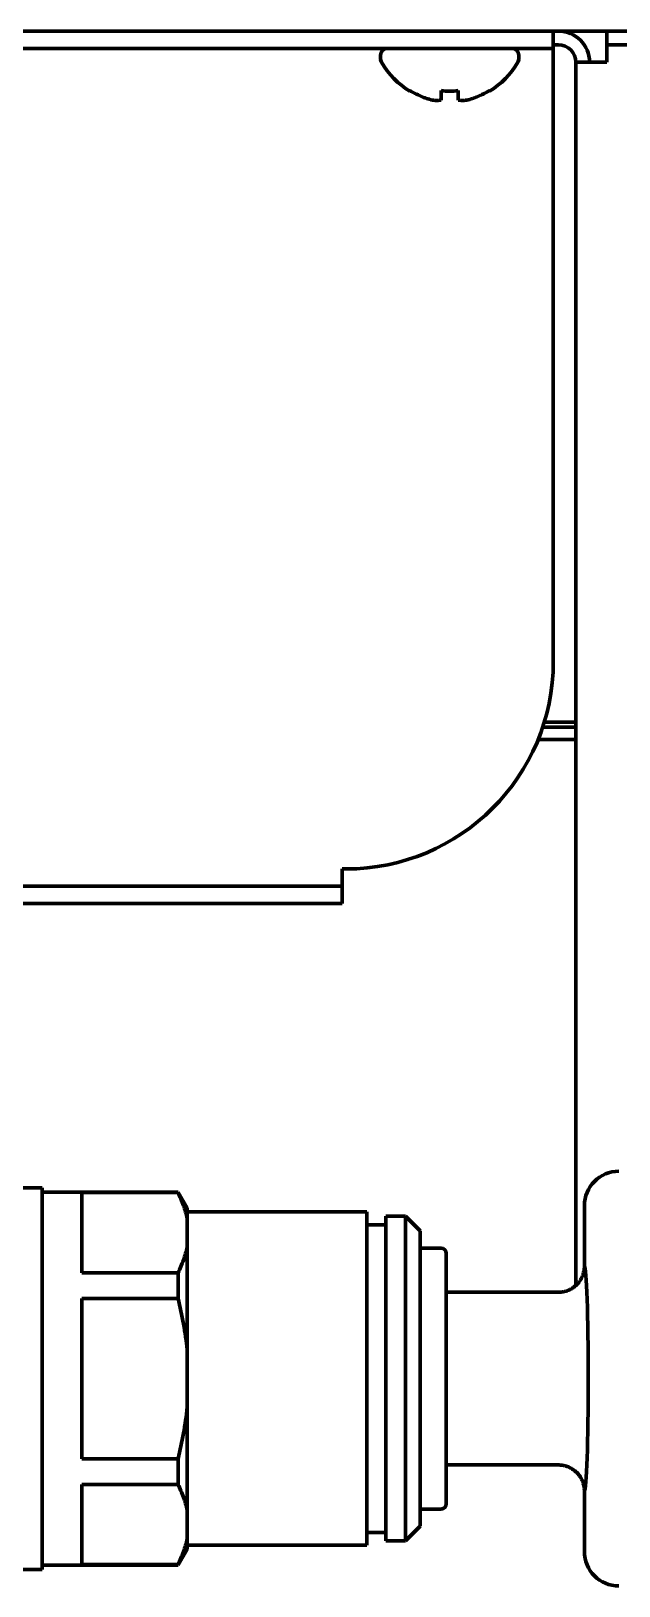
# Model space of a CAD drawing. Header units: inches. Extents: x 904 to 7172, y 213 to 5528.
# Drawn here: x 6936.3 to 6970.3, y 1946.7 to 2036.7 of the extents above; entities that cross this region are included whole.
import ezdxf

# ---------------------------------------------------------------- set-up
doc = ezdxf.new("R2010")
doc.units = ezdxf.units.IN

msp = doc.modelspace()

# ---------------------------------------------------------------- linework, layer by layer
at = {"linetype": 'Continuous', "lineweight": 70}
for p, q in [((6250.639, 2036.722), (7128.639, 2036.722)), ((6966.539, 2035.722), (6966.539, 2036.722)), ((6969.639, 2035.922), (6969.639, 2036.722)), ((6966.839, 2035.922), (6966.538, 2035.922)), ((6969.639, 2034.922), (6969.639, 2035.922)), ((6971.939, 2035.922), (6969.639, 2035.922)), ((6962.539, 2035.722), (6879.031, 2035.722)), ((6956.539, 2035.322), (6956.539, 2035.122)), ((6966.539, 2035.722), (6962.539, 2035.722)), ((6964.539, 2035.122), (6964.539, 2035.322)), ((6966.539, 2034.722), (6966.539, 2035.722)), ((6967.839, 2034.922), (6969.639, 2034.922)), ((6967.839, 1964.133), (6967.839, 2034.922)), ((6966.539, 2000.222), (6966.539, 2034.722)), ((6958.239, 2033.244), (6958.239, 2033.277)), ((6962.839, 2033.277), (6962.839, 2033.244)), ((6965.921, 1996.422), (6967.835, 1996.422)), ((6966.015, 1996.722), (6967.83, 1996.722)), ((6965.659, 1995.722), (6967.835, 1995.722)), ((6954.539, 1988.222), (6954.307, 1988.222)), ((6954.307, 1987.222), (6954.307, 1988.222)), ((6922.307, 1987.222), (6954.307, 1987.222)), ((6954.307, 1986.222), (6954.307, 1987.222)), ((6954.307, 1986.222), (6922.307, 1986.222)), ((6936.939, 1969.772), (6933.139, 1969.772)), ((6936.939, 1969.772), (6936.939, 1947.672)), ((6944.814, 1969.522), (6936.939, 1969.522)), ((6939.239, 1969.488), (6939.239, 1964.843)), ((6939.239, 1969.488), (6944.814, 1969.488)), ((6944.814, 1969.522), (6944.814, 1969.488)), ((6945.339, 1968.613), (6944.814, 1969.522)), ((6945.339, 1968.613), (6945.339, 1967.998)), ((6955.739, 1968.372), (6945.339, 1968.372)), ((6955.739, 1949.072), (6955.739, 1968.372)), ((6968.339, 1968.723), (6968.339, 1965.222)), ((6945.339, 1967.998), (6945.339, 1966.333)), ((6956.839, 1967.622), (6955.739, 1967.622)), ((6956.839, 1949.322), (6956.839, 1968.122)), ((6957.989, 1968.122), (6956.839, 1968.122)), ((6958.839, 1967.272), (6957.989, 1968.122)), ((6957.989, 1949.322), (6957.989, 1968.122)), ((6958.839, 1950.172), (6958.839, 1967.272)), ((6945.339, 1960.387), (6945.339, 1966.333)), ((6960.039, 1966.272), (6958.839, 1966.272)), ((6960.339, 1965.972), (6960.339, 1951.472)), ((6944.814, 1964.843), (6939.239, 1964.843)), ((6944.814, 1963.367), (6944.814, 1964.843)), ((6939.239, 1963.367), (6939.239, 1954.077)), ((6939.239, 1963.367), (6944.814, 1963.367)), ((6966.838, 1963.722), (6960.338, 1963.722)), ((6945.339, 1960.387), (6945.339, 1957.056)), ((6945.339, 1951.111), (6945.339, 1957.056)), ((6944.814, 1954.077), (6939.239, 1954.077)), ((6944.814, 1952.601), (6944.814, 1954.077)), ((6960.338, 1953.722), (6966.838, 1953.722)), ((6939.239, 1952.601), (6939.239, 1947.955)), ((6944.814, 1952.601), (6939.239, 1952.601)), ((6968.339, 1952.222), (6968.339, 1948.721)), ((6945.339, 1951.111), (6945.339, 1949.445)), ((6958.839, 1951.172), (6960.039, 1951.172)), ((6945.339, 1948.831), (6945.339, 1949.445)), ((6955.739, 1949.822), (6956.839, 1949.822)), ((6957.989, 1949.322), (6958.839, 1950.172)), ((6944.814, 1947.922), (6945.339, 1948.831)), ((6945.339, 1949.072), (6955.739, 1949.072)), ((6956.839, 1949.322), (6957.989, 1949.322)), ((6933.139, 1947.672), (6936.939, 1947.672)), ((6936.939, 1947.922), (6944.814, 1947.922)), ((6939.239, 1947.955), (6944.814, 1947.955)), ((6944.814, 1947.922), (6944.814, 1947.955))]:
    msp.add_line(p, q, dxfattribs=at)
for centre, radius, start, end in [((6966.839, 2034.922), 1.8, 0, 90), ((6966.839, 2034.922), 1, 0, 90), ((6956.939, 2035.322), 0.4, 90, 180), ((6956.939, 2035.122), 0.4, 180, 210.30118), ((6960.737, 2037.342), 4.8, 210.30118, 238.62729), ((6960.34, 2037.342), 4.8, 301.37271, 329.69882), ((6964.139, 2035.322), 0.4, 0, 90), ((6964.139, 2035.122), 0.4, 329.69882, 0), ((6954.539, 2000.222), 12, 270, 0), ((6960.039, 1965.972), 0.3, 0, 90), ((6960.039, 1951.472), 0.3, 270, 0)]:
    msp.add_arc(centre, radius, start, end, dxfattribs=at)
for centre, major_axis, ratio, start_param, end_param in [((6970.34, 1968.721), (-1.416, 1.416), 0.998783, 5.498396, 7.067974), ((6968.337, 1958.722), (0, 6.5), 0.034921, 3.149644, 6.275135), ((6970.34, 1948.723), (-1.416, -1.416), 0.998783, 5.498396, 7.067974)]:
    msp.add_ellipse(centre, major_axis=major_axis, ratio=ratio, start_param=start_param, end_param=end_param, dxfattribs=at)
for points, knots in [([(6958.239, 2033.277), (6958.441, 2033.152), (6958.651, 2033.044), (6958.976, 2032.907), (6959.086, 2032.865), (6959.31, 2032.789), (6959.423, 2032.755), (6959.539, 2032.726)], [0, 0, 0, 0, 0.5, 0.5, 0.75, 0.75, 1, 1, 1, 1]), ([(6961.039, 2033.277), (6961.039, 2033.152), (6961.039, 2033.044), (6961.039, 2032.907), (6961.039, 2032.865), (6961.039, 2032.789), (6961.039, 2032.755), (6961.039, 2032.726)], [0, 0, 0, 0, 0.5, 0.5, 0.75, 0.75, 1, 1, 1, 1]), ([(6945.339, 1967.998), (6945.29, 1968.25), (6945.219, 1968.5), (6945.042, 1968.996), (6944.936, 1969.243), (6944.814, 1969.488)], [0, 0, 0, 0, 0.5, 0.5, 1, 1, 1, 1]), ([(6944.814, 1964.843), (6944.936, 1965.088), (6945.042, 1965.335), (6945.219, 1965.831), (6945.29, 1966.081), (6945.339, 1966.333)], [0, 0, 0, 0, 0.5, 0.5, 1, 1, 1, 1]), ([(6968.339, 1965.222), (6968.339, 1965.122), (6968.329, 1965.025), (6968.3, 1964.881), (6968.288, 1964.834), (6968.267, 1964.763), (6968.259, 1964.74), (6968.243, 1964.693), (6968.234, 1964.67), (6968.187, 1964.557), (6968.141, 1964.47), (6968.072, 1964.369), (6968.058, 1964.349), (6968.029, 1964.309), (6968.014, 1964.289), (6967.967, 1964.232), (6967.934, 1964.196), (6967.83, 1964.092), (6967.754, 1964.03), (6967.652, 1963.961), (6967.631, 1963.948), (6967.589, 1963.923), (6967.567, 1963.911), (6967.502, 1963.876), (6967.414, 1963.834), (6967.322, 1963.801), (6967.252, 1963.78), (6967.228, 1963.773), (6967.18, 1963.761), (6967.156, 1963.756), (6967.083, 1963.741), (6967.034, 1963.734), (6966.961, 1963.727), (6966.924, 1963.724), (6966.887, 1963.722), (6966.868, 1963.722), (6966.862, 1963.722), (6966.85, 1963.722), (6966.844, 1963.722), (6966.838, 1963.722)], [0, 0, 0, 0, 0.125, 0.125, 0.1875, 0.1875, 0.21875, 0.21875, 0.25, 0.25, 0.375, 0.375, 0.40625, 0.40625, 0.4375, 0.4375, 0.5, 0.5, 0.625, 0.625, 0.65625, 0.65625, 0.6875, 0.6875, 0.75, 0.8125, 0.8125, 0.84375, 0.84375, 0.875, 0.875, 0.9375, 0.9375, 0.96875, 0.984375, 0.984375, 0.992187, 0.992187, 1, 1, 1, 1]), ([(6945.339, 1960.387), (6945.29, 1960.89), (6945.219, 1961.39), (6945.042, 1962.383), (6944.936, 1962.876), (6944.814, 1963.367)], [0, 0, 0, 0, 0.5, 0.5, 1, 1, 1, 1]), ([(6944.814, 1954.077), (6944.936, 1954.567), (6945.042, 1955.06), (6945.219, 1956.053), (6945.29, 1956.553), (6945.339, 1957.056)], [0, 0, 0, 0, 0.5, 0.5, 1, 1, 1, 1]), ([(6966.838, 1953.722), (6966.844, 1953.722), (6966.85, 1953.722), (6966.862, 1953.722), (6966.868, 1953.721), (6966.887, 1953.721), (6966.924, 1953.72), (6966.961, 1953.717), (6967.034, 1953.71), (6967.083, 1953.702), (6967.156, 1953.688), (6967.18, 1953.682), (6967.228, 1953.67), (6967.252, 1953.664), (6967.322, 1953.642), (6967.414, 1953.609), (6967.502, 1953.568), (6967.567, 1953.533), (6967.589, 1953.521), (6967.631, 1953.495), (6967.652, 1953.482), (6967.754, 1953.414), (6967.83, 1953.351), (6967.934, 1953.248), (6967.967, 1953.211), (6968.014, 1953.154), (6968.029, 1953.135), (6968.058, 1953.095), (6968.072, 1953.075), (6968.141, 1952.973), (6968.187, 1952.887), (6968.234, 1952.773), (6968.243, 1952.75), (6968.259, 1952.704), (6968.267, 1952.68), (6968.288, 1952.61), (6968.3, 1952.562), (6968.329, 1952.418), (6968.339, 1952.321), (6968.339, 1952.222)], [0, 0, 0, 0, 0.007813, 0.007813, 0.015625, 0.015625, 0.03125, 0.0625, 0.0625, 0.125, 0.125, 0.15625, 0.15625, 0.1875, 0.1875, 0.25, 0.3125, 0.3125, 0.34375, 0.34375, 0.375, 0.375, 0.5, 0.5, 0.5625, 0.5625, 0.59375, 0.59375, 0.625, 0.625, 0.75, 0.75, 0.78125, 0.78125, 0.8125, 0.8125, 0.875, 0.875, 1, 1, 1, 1]), ([(6945.339, 1951.111), (6945.29, 1951.362), (6945.219, 1951.612), (6945.042, 1952.109), (6944.936, 1952.355), (6944.814, 1952.601)], [0, 0, 0, 0, 0.5, 0.5, 1, 1, 1, 1]), ([(6944.814, 1947.955), (6944.936, 1948.201), (6945.042, 1948.447), (6945.219, 1948.944), (6945.29, 1949.194), (6945.339, 1949.445)], [0, 0, 0, 0, 0.5, 0.5, 1, 1, 1, 1])]:
    msp.add_open_spline(points, degree=3, knots=knots, dxfattribs=at)
for points in [[(6960.039, 2032.726), (6960.039, 2032.74), (6960.039, 2032.769), (6960.039, 2032.82), (6960.039, 2032.876), (6960.039, 2032.938), (6960.039, 2033.004), (6960.039, 2033.079), (6960.039, 2033.166), (6960.039, 2033.238), (6960.039, 2033.277)], [(6960.039, 2033.277), (6960.205, 2033.255), (6960.539, 2033.232), (6960.872, 2033.255), (6961.039, 2033.277)], [(6961.539, 2032.726), (6961.593, 2032.74), (6961.701, 2032.769), (6961.863, 2032.82), (6962.021, 2032.876), (6962.177, 2032.938), (6962.329, 2033.004), (6962.485, 2033.079), (6962.651, 2033.166), (6962.775, 2033.238), (6962.839, 2033.277)], [(6959.539, 2032.726), (6959.562, 2032.723), (6959.61, 2032.718), (6959.681, 2032.712), (6959.753, 2032.71), (6959.824, 2032.71), (6959.896, 2032.712), (6959.967, 2032.718), (6960.015, 2032.723), (6960.039, 2032.726)], [(6961.039, 2032.726), (6961.065, 2032.723), (6961.116, 2032.717), (6961.19, 2032.712), (6961.261, 2032.71), (6961.331, 2032.71), (6961.401, 2032.713), (6961.469, 2032.718), (6961.516, 2032.723), (6961.539, 2032.726)]]:
    msp.add_open_spline(points, degree=3, dxfattribs=at)

doc.saveas('drawing.dxf')
